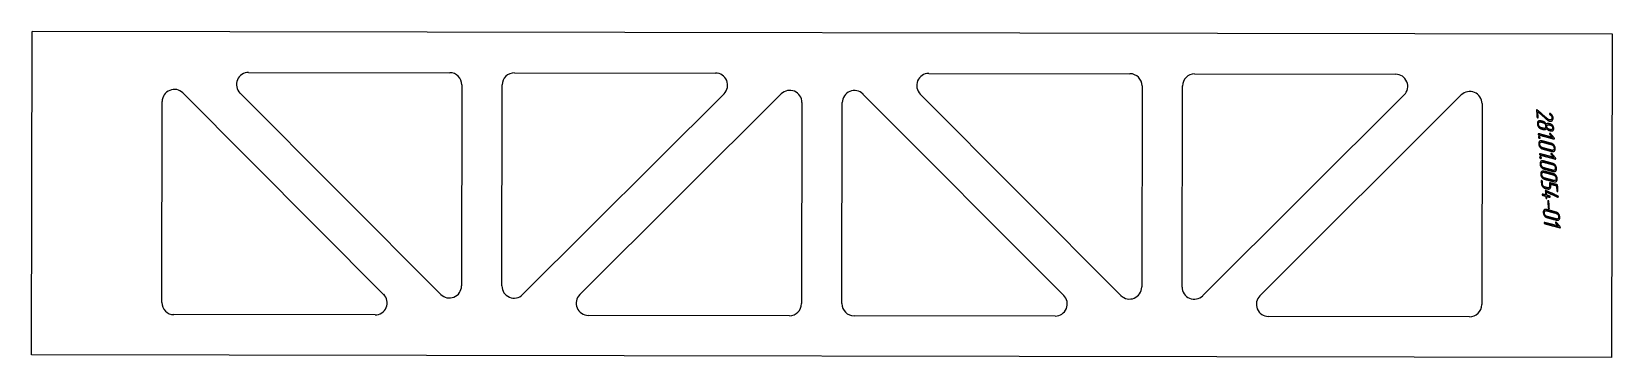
# Model space of a CAD drawing. Header units: millimetres. Extents: x 42 to 1998, y 49 to 453.
import ezdxf

# ---------------------------------------------------------------- set-up
doc = ezdxf.new("R2010")
doc.units = ezdxf.units.MM
doc.linetypes.add('K5LT_BASIC', pattern=[0])
doc.layers.add('Engraving', color=7, linetype='Continuous')

msp = doc.modelspace()

# ---------------------------------------------------------------- linework, layer by layer
at = {"color": 143, "linetype": 'K5LT_BASIC', "lineweight": 25, "true_color": 0x33acca}
for p, q in [((42.3, 52.5), (42.9, 452.5)), ((1997.9, 449.4), (42.9, 452.5)), ((1997.2, 49.4), (1997.9, 449.4)), ((310.8, 402.1), (559.6, 401.7)), ((639.6, 401.6), (888.3, 401.2)), ((1152.2, 400.8), (1401, 400.4)), ((1481, 400.2), (1729.8, 399.8)), ((229.4, 376.6), (477.8, 127.4)), ((548.5, 127.3), (300.1, 376.5)), ((574.5, 386.7), (574.1, 137.9)), ((624.1, 137.8), (624.5, 386.6)), ((898.9, 375.6), (649.7, 127.2)), ((720.4, 127.1), (969.6, 375.4)), ((1070.8, 375.3), (1319.2, 126.1)), ((1389.9, 126), (1141.5, 375.2)), ((1416, 385.3), (1415.6, 136.5)), ((1465.6, 136.5), (1466, 385.3)), ((1740.3, 374.2), (1491.1, 125.8)), ((1561.9, 125.7), (1811, 374.1)), ((203.4, 117.3), (203.8, 366.1)), ((995.2, 364.8), (994.8, 116)), ((1044.8, 115.9), (1045.2, 364.7)), ((1836.6, 363.4), (1836.2, 114.7)), ((467.2, 101.9), (218.4, 102.3)), ((979.8, 101), (731, 101.4)), ((1308.6, 100.5), (1059.8, 100.9)), ((1821.2, 99.7), (1572.4, 100.1)), ((1997.2, 49.4), (42.3, 52.5))]:
    msp.add_line(p, q, dxfattribs=at)
for centre, start, end in [((310.7, 387.1), 89.9079, 224.9079), ((559.5, 386.7), 359.9079, 89.9079), ((639.5, 386.6), 89.9079, 179.9079), ((888.3, 386.2), 314.9079, 89.9079), ((1152.2, 385.8), 89.9079, 224.9079), ((1401, 385.4), 359.9079, 89.9079), ((1481, 385.2), 89.9079, 179.9079), ((1729.7, 384.8), 314.9079, 89.9079), ((218.8, 366), 44.9079, 179.9079), ((980.2, 364.8), 359.9079, 134.9079), ((1060.2, 364.7), 44.9079, 179.9079), ((1821.6, 363.5), 359.9079, 134.9079), ((559.1, 137.9), 224.9079, 359.9079), ((639.1, 137.8), 179.9079, 314.9079), ((467.2, 116.9), 269.9079, 44.9079), ((731, 116.4), 134.9079, 269.9079), ((1308.6, 115.5), 269.9079, 44.9079), ((1400.6, 136.6), 224.9079, 359.9079), ((1480.6, 136.4), 179.9079, 314.9079), ((1572.4, 115.1), 134.9079, 269.9079), ((218.4, 117.3), 179.9079, 269.9079), ((979.8, 116), 269.9079, 359.9079), ((1059.8, 115.9), 179.9079, 269.9079), ((1821.2, 114.7), 269.9079, 359.9079)]:
    msp.add_arc(centre, 15, start, end, dxfattribs=at)
at = {"layer": 'Engraving', "color": 143, "linetype": 'K5LT_BASIC', "lineweight": 25, "true_color": 0x33acca}
for points, knots in [([(1904.6, 346.8), (1904.3, 351), (1904.1, 355.3), (1904, 355.5), (1904.3, 355.7), (1904.5, 355.8), (1904.8, 355.7), (1905, 355.7), (1905.1, 355.6), (1911.4, 350), (1917.7, 344.5), (1918, 344.3), (1918.3, 344.1), (1918.6, 343.9), (1918.8, 343.7), (1919.3, 343.4), (1919.9, 343.3), (1921.4, 342.9), (1922.3, 343.8), (1922.7, 344.2), (1923, 344.8), (1923.2, 345.4), (1923.2, 346.1), (1923.1, 347.1), (1922.5, 348.1), (1921.9, 349.1), (1920.5, 350), (1920.2, 350.1), (1920.1, 350.3), (1920, 350.5), (1920, 350.7), (1919.9, 351), (1920.1, 351.2), (1920.3, 351.4), (1920.6, 351.3), (1920.8, 351.2), (1920.9, 351.2), (1922.7, 350.1), (1923.7, 348.6), (1924.5, 347.3), (1924.6, 345.8), (1924.8, 343.8), (1923.4, 342.5), (1922.1, 341.3), (1920, 341.8), (1919.3, 342), (1918.6, 342.4), (1917.9, 342.8), (1917, 343.6), (1911.3, 348.6), (1905.6, 353.5), (1905.8, 350), (1906.1, 346.4), (1906.1, 346.1), (1905.9, 346), (1905.6, 345.8), (1905.4, 345.9), (1905.1, 345.9), (1904.9, 346.2), (1904.6, 346.4), (1904.6, 346.8)], [0, 0, 0, 3.047826, 3.047826, 3.226196, 3.226196, 3.425035, 3.425035, 3.570989, 3.570989, 9.561221, 9.561221, 9.825724, 9.825724, 10.050668, 10.050668, 10.473601, 10.473601, 11.396415, 11.396415, 11.832946, 11.832946, 12.317549, 12.317549, 13.072233, 13.072233, 14.062635, 14.062635, 14.240973, 14.240973, 14.40613, 14.40613, 14.588981, 14.588981, 14.779051, 14.779051, 14.881829, 14.881829, 16.249197, 16.249197, 17.325971, 17.325971, 18.610175, 18.610175, 19.935785, 19.935785, 20.483021, 20.483021, 21.195978, 21.195978, 26.62229, 26.62229, 29.191003, 29.191003, 29.365522, 29.365522, 29.547183, 29.547183, 29.763638, 29.763638, 30, 30, 30]), ([(1909.8, 332.2), (1908, 332.7), (1906.7, 334.3), (1905.3, 335.9), (1905.2, 337.6), (1905.2, 338.3), (1905.1, 339), (1905, 340.7), (1906.2, 341.6), (1907.4, 342.6), (1909.2, 342.1), (1910.6, 341.7), (1912.1, 341.4), (1913.2, 341.1), (1914.3, 340.2), (1915.3, 339.3), (1916.1, 338), (1916.7, 338.6), (1917.5, 338.8), (1918.3, 339), (1919.4, 338.7), (1920.1, 338.5), (1920.9, 338.3), (1922.5, 337.9), (1924, 336.3), (1924.7, 335.5), (1925.1, 334.6), (1925.2, 334.2), (1925.3, 333.8), (1925.4, 333.6), (1925.4, 333.4), (1925.5, 333.1), (1925.5, 332.9), (1925.6, 331.2), (1924.4, 330.2), (1923.8, 329.7), (1923.1, 329.6), (1922.7, 329.6), (1922.3, 329.6), (1922.1, 329.7), (1921.9, 329.7), (1921.6, 329.7), (1921.4, 329.8), (1920.7, 330), (1919.9, 330.2), (1918.9, 330.5), (1918, 331.1), (1917.2, 331.7), (1916.5, 332.7), (1916, 331.8), (1915, 331.5), (1914, 331.1), (1912.7, 331.4), (1911.3, 331.8), (1909.8, 332.2)], [0, 0, 0, 1.873598, 1.873598, 3.69261, 3.69261, 4.386884, 4.386884, 5.818535, 5.818535, 7.364988, 7.364988, 8.831065, 8.831065, 10.043454, 10.043454, 11.431214, 11.431214, 12.22177, 12.22177, 13.14885, 13.14885, 13.899491, 13.899491, 15.762312, 15.762312, 16.708293, 16.708293, 17.125443, 17.125443, 17.362221, 17.362221, 17.577677, 17.577677, 19.055802, 19.055802, 19.771228, 19.771228, 20.139764, 20.139764, 20.365597, 20.365597, 20.592941, 20.592941, 21.340886, 21.340886, 22.373032, 22.373032, 23.469845, 23.469845, 24.415003, 24.415003, 25.533412, 25.533412, 27, 27, 27]), ([(1909.8, 333.6), (1911.2, 333.2), (1912.7, 332.9), (1913.9, 332.5), (1914.6, 333.1), (1915.4, 333.7), (1915.4, 334.9), (1915.3, 335.6), (1915.3, 336.3), (1915.2, 337.5), (1914.3, 338.6), (1913.4, 339.6), (1912.2, 339.9), (1910.7, 340.3), (1909.3, 340.7), (1908.1, 341), (1907.3, 340.4), (1906.5, 339.8), (1906.6, 338.7), (1906.6, 337.9), (1906.7, 337.2), (1906.7, 336), (1907.6, 335), (1908.5, 334), (1909.8, 333.6)], [0, 0, 0, 1.329406, 1.329406, 2.254108, 2.254108, 3.148824, 3.148824, 3.778355, 3.778355, 4.877538, 4.877538, 6.009386, 6.009386, 7.338792, 7.338792, 8.260968, 8.260968, 9.137189, 9.137189, 9.766721, 9.766721, 10.866842, 10.866842, 12, 12, 12]), ([(1919.8, 331.6), (1920.6, 331.4), (1921.3, 331.2), (1922.5, 330.9), (1923.3, 331.5), (1924.1, 332.1), (1924, 333.3), (1923.9, 334.5), (1923.1, 335.5), (1922.2, 336.6), (1920.9, 336.9), (1920.2, 337.1), (1919.5, 337.3), (1918.3, 337.6), (1917.5, 337), (1916.7, 336.4), (1916.8, 335.2), (1916.8, 334.1), (1917.7, 333), (1918.6, 332), (1919.8, 331.6)], [0, 0, 0, 0.718951, 0.718951, 1.697337, 1.697337, 2.634709, 2.634709, 3.797866, 3.797866, 5.000561, 5.000561, 5.719512, 5.719512, 6.697901, 6.697901, 7.635273, 7.635273, 8.789173, 8.789173, 10, 10, 10]), ([(1906.8, 324.8), (1906.4, 324.8), (1906.2, 325.1), (1906, 325.3), (1906, 325.7), (1906, 325.8), (1906.1, 326.1), (1906.3, 326.3), (1906.7, 326.2), (1915.2, 323.9), (1923.8, 321.6), (1922.1, 323.5), (1920.5, 325.5), (1920.2, 325.7), (1920.2, 326), (1920.2, 326.3), (1920.4, 326.5), (1920.6, 326.6), (1920.9, 326.5), (1921, 326.5), (1921.4, 326.2), (1923.7, 323.5), (1926.1, 320.8), (1926.3, 320.5), (1926.3, 320.2), (1926.3, 320), (1926.1, 319.8), (1925.9, 319.6), (1925.6, 319.7), (1916.2, 322.2), (1906.8, 324.8)], [0, 0, 0, 0.181151, 0.181151, 0.343934, 0.343934, 0.472146, 0.472146, 0.625059, 0.625059, 5.39951, 5.39951, 6.773407, 6.773407, 6.936544, 6.936544, 7.074093, 7.074093, 7.217588, 7.217588, 7.383484, 7.383484, 9.302301, 9.302301, 9.462957, 9.462957, 9.596849, 9.596849, 9.739807, 9.739807, 15, 15, 15]), ([(1908.4, 321.2), (1908.5, 320.9), (1908.1, 320.6), (1907.8, 320.4), (1907.4, 320.5), (1907, 320.6), (1906.7, 320.9), (1906.3, 321.3), (1906.3, 321.8), (1906.2, 322.3), (1906.5, 322.5), (1906.8, 322.7), (1907.3, 322.6), (1907.5, 322.5), (1908, 322.1), (1908.4, 321.8), (1908.4, 321.2)], [0, 0, 0, 0.855828, 0.855828, 1.74556, 1.74556, 2.805969, 2.805969, 3.96496, 3.96496, 4.876932, 4.876932, 5.801755, 5.801755, 6.76801, 6.76801, 8, 8, 8]), ([(1911.5, 307.4), (1909.7, 307.9), (1908.3, 309.4), (1907, 311), (1906.9, 312.8), (1906.8, 313.5), (1906.8, 314.2), (1906.7, 315.9), (1907.8, 316.8), (1909, 317.8), (1910.8, 317.3), (1916.6, 315.8), (1922.4, 314.2), (1924.2, 313.7), (1925.6, 312.2), (1926.9, 310.6), (1927.1, 308.8), (1927.1, 308.1), (1927.2, 307.4), (1927.3, 305.6), (1926.1, 304.7), (1924.9, 303.8), (1923.1, 304.3), (1917.3, 305.8), (1911.5, 307.4)], [0, 0, 0, 0.846521, 0.846521, 1.674424, 1.674424, 1.989042, 1.989042, 2.637777, 2.637777, 3.338641, 3.338641, 5.996422, 5.996422, 6.83575, 6.83575, 7.667338, 7.667338, 7.981955, 7.981955, 8.645972, 8.645972, 9.342219, 9.342219, 12, 12, 12]), ([(1911.4, 308.8), (1917.2, 307.2), (1923, 305.7), (1924.2, 305.4), (1925, 306), (1925.8, 306.6), (1925.7, 307.8), (1925.7, 308.5), (1925.6, 309.2), (1925.5, 310.4), (1924.6, 311.4), (1923.7, 312.5), (1922.5, 312.8), (1916.7, 314.3), (1910.9, 315.9), (1909.8, 316.2), (1908.9, 315.6), (1908.1, 315), (1908.2, 313.8), (1908.3, 313.1), (1908.3, 312.4), (1908.4, 311.3), (1909.3, 310.2), (1910.1, 309.1), (1911.4, 308.8)], [0, 0, 0, 3.194824, 3.194824, 3.749556, 3.749556, 4.284872, 4.284872, 4.662943, 4.662943, 5.32312, 5.32312, 6.003067, 6.003067, 9.197891, 9.197891, 9.751896, 9.751896, 10.278148, 10.278148, 10.656218, 10.656218, 11.310094, 11.310094, 12, 12, 12]), ([(1908.4, 299.9), (1908.1, 300), (1907.9, 300.3), (1907.7, 300.5), (1907.6, 300.8), (1907.6, 301), (1907.8, 301.3), (1907.9, 301.5), (1908.3, 301.4), (1916.9, 299.1), (1925.4, 296.8), (1923.8, 298.7), (1922.1, 300.6), (1921.9, 300.9), (1921.9, 301.2), (1921.8, 301.5), (1922, 301.6), (1922.3, 301.8), (1922.6, 301.7), (1922.7, 301.7), (1923.1, 301.4), (1925.4, 298.7), (1927.7, 296), (1927.9, 295.7), (1927.9, 295.4), (1927.9, 295.1), (1927.8, 295), (1927.6, 294.8), (1927.3, 294.9), (1917.8, 297.4), (1908.4, 299.9)], [0, 0, 0, 0.181151, 0.181151, 0.343934, 0.343934, 0.472146, 0.472146, 0.625059, 0.625059, 5.39951, 5.39951, 6.773407, 6.773407, 6.936544, 6.936544, 7.074093, 7.074093, 7.217588, 7.217588, 7.383484, 7.383484, 9.302301, 9.302301, 9.462957, 9.462957, 9.596849, 9.596849, 9.739807, 9.739807, 15, 15, 15]), ([(1910.1, 296.4), (1910.1, 296), (1909.8, 295.8), (1909.4, 295.5), (1909.1, 295.6), (1908.7, 295.8), (1908.3, 296.1), (1907.9, 296.5), (1907.9, 297), (1907.9, 297.5), (1908.2, 297.7), (1908.5, 297.9), (1908.9, 297.8), (1909.2, 297.7), (1909.6, 297.3), (1910, 296.9), (1910.1, 296.4)], [0, 0, 0, 0.855828, 0.855828, 1.74556, 1.74556, 2.805969, 2.805969, 3.96496, 3.96496, 4.876932, 4.876932, 5.801755, 5.801755, 6.76801, 6.76801, 8, 8, 8]), ([(1913.1, 282.6), (1911.3, 283), (1910, 284.6), (1908.6, 286.2), (1908.5, 288), (1908.4, 288.7), (1908.4, 289.4), (1908.3, 291), (1909.5, 292), (1910.6, 293), (1912.5, 292.5), (1918.3, 290.9), (1924.1, 289.4), (1925.8, 288.9), (1927.2, 287.3), (1928.6, 285.8), (1928.7, 284), (1928.7, 283.3), (1928.8, 282.6), (1928.9, 280.8), (1927.7, 279.9), (1926.5, 279), (1924.7, 279.5), (1918.9, 281), (1913.1, 282.6)], [0, 0, 0, 0.846521, 0.846521, 1.674424, 1.674424, 1.989042, 1.989042, 2.637777, 2.637777, 3.338641, 3.338641, 5.996422, 5.996422, 6.83575, 6.83575, 7.667338, 7.667338, 7.981955, 7.981955, 8.645972, 8.645972, 9.342219, 9.342219, 12, 12, 12]), ([(1914, 269.9), (1912.2, 270.4), (1910.8, 272), (1909.4, 273.5), (1909.3, 275.3), (1909.3, 276), (1909.2, 276.7), (1909.1, 278.4), (1910.3, 279.3), (1911.5, 280.3), (1913.3, 279.8), (1919.1, 278.3), (1924.9, 276.7), (1926.6, 276.3), (1928, 274.7), (1929.4, 273.1), (1929.5, 271.3), (1929.6, 270.6), (1929.6, 269.9), (1929.7, 268.1), (1928.6, 267.2), (1927.4, 266.3), (1925.6, 266.8), (1919.8, 268.3), (1914, 269.9)], [0, 0, 0, 0.846521, 0.846521, 1.674424, 1.674424, 1.989042, 1.989042, 2.637777, 2.637777, 3.338641, 3.338641, 5.996422, 5.996422, 6.83575, 6.83575, 7.667338, 7.667338, 7.981955, 7.981955, 8.645972, 8.645972, 9.342219, 9.342219, 12, 12, 12]), ([(1913, 284), (1918.8, 282.4), (1924.6, 280.9), (1925.8, 280.6), (1926.6, 281.2), (1927.4, 281.8), (1927.3, 282.9), (1927.3, 283.7), (1927.2, 284.4), (1927.2, 285.5), (1926.3, 286.6), (1925.4, 287.7), (1924.2, 288), (1918.4, 289.5), (1912.6, 291.1), (1911.4, 291.4), (1910.6, 290.8), (1909.8, 290.1), (1909.9, 289), (1909.9, 288.3), (1909.9, 287.6), (1910, 286.5), (1910.9, 285.4), (1911.8, 284.3), (1913, 284)], [0, 0, 0, 3.194824, 3.194824, 3.749556, 3.749556, 4.284872, 4.284872, 4.662943, 4.662943, 5.32312, 5.32312, 6.003067, 6.003067, 9.197891, 9.197891, 9.751896, 9.751896, 10.278148, 10.278148, 10.656218, 10.656218, 11.310094, 11.310094, 12, 12, 12]), ([(1913.9, 271.3), (1919.7, 269.8), (1925.5, 268.2), (1926.7, 267.9), (1927.5, 268.5), (1928.3, 269.1), (1928.2, 270.3), (1928.1, 271), (1928.1, 271.7), (1928, 272.9), (1927.1, 273.9), (1926.2, 275), (1925, 275.3), (1919.2, 276.9), (1913.4, 278.4), (1912.2, 278.7), (1911.4, 278.1), (1910.6, 277.5), (1910.7, 276.3), (1910.7, 275.6), (1910.8, 274.9), (1910.9, 273.8), (1911.7, 272.7), (1912.6, 271.6), (1913.9, 271.3)], [0, 0, 0, 3.194824, 3.194824, 3.749556, 3.749556, 4.284872, 4.284872, 4.662943, 4.662943, 5.32312, 5.32312, 6.003067, 6.003067, 9.197891, 9.197891, 9.751896, 9.751896, 10.278148, 10.278148, 10.656218, 10.656218, 11.310094, 11.310094, 12, 12, 12]), ([(1914.7, 258.6), (1912.9, 259.1), (1911.6, 260.7), (1910.2, 262.3), (1910.1, 264.1), (1910, 265.8), (1909.8, 267.6), (1909.8, 267.9), (1910, 268.1), (1910.2, 268.2), (1910.5, 268.1), (1910.7, 268.1), (1911, 267.8), (1911.3, 267.6), (1911.3, 267.2), (1911.4, 265.4), (1911.5, 263.7), (1911.6, 262.5), (1912.5, 261.4), (1913.4, 260.4), (1914.6, 260.1), (1916.1, 259.7), (1917.5, 259.3), (1918.7, 259), (1919.5, 259.6), (1920.3, 260.2), (1920.2, 261.3), (1920.1, 263.1), (1920, 264.9), (1919.9, 265.6), (1920.7, 265.4), (1925, 264.2), (1929.4, 263.1), (1930.1, 262.9), (1930.1, 262.2), (1930.4, 258.6), (1930.6, 255.1), (1930.6, 254.8), (1930.4, 254.7), (1930.2, 254.5), (1929.9, 254.6), (1929.7, 254.6), (1929.4, 254.9), (1929.2, 255.1), (1929.2, 255.5), (1928.9, 258.7), (1928.7, 261.9), (1925.1, 262.8), (1921.5, 263.8), (1921.6, 262.4), (1921.7, 260.9), (1921.8, 259.2), (1920.6, 258.3), (1919.4, 257.4), (1917.6, 257.9), (1916.2, 258.3), (1914.7, 258.6)], [0, 0, 0, 1.351228, 1.351228, 2.662779, 2.662779, 3.922788, 3.922788, 4.107001, 4.107001, 4.292735, 4.292735, 4.485615, 4.485615, 4.734631, 4.734631, 5.994173, 5.994173, 6.866386, 6.866386, 7.769938, 7.769938, 8.830137, 8.830137, 9.565925, 9.565925, 10.270982, 10.270982, 11.530524, 11.530524, 11.910709, 11.910709, 15.09852, 15.09852, 15.55144, 15.55144, 18.061409, 18.061409, 18.233297, 18.233297, 18.412253, 18.412253, 18.625478, 18.625478, 18.858232, 18.858232, 21.116357, 21.116357, 23.772239, 23.772239, 24.780872, 24.780872, 25.83696, 25.83696, 26.939275, 26.939275, 28, 28, 28]), ([(1916.8, 248.6), (1916.9, 247.5), (1916.9, 246.4), (1917, 246.2), (1916.7, 246), (1916.5, 245.9), (1916.3, 245.9), (1916, 246), (1915.8, 246.3), (1915.5, 246.5), (1915.5, 246.8), (1915.4, 247.9), (1915.3, 249), (1913.5, 249.5), (1911.7, 250), (1911.4, 250), (1911.2, 250.3), (1911, 250.5), (1910.9, 250.9), (1910.9, 251), (1911.1, 251.3), (1911.2, 251.5), (1911.6, 251.4), (1913.4, 250.9), (1915.3, 250.4), (1915.1, 252.9), (1914.9, 255.4), (1914.9, 255.7), (1915.1, 255.8), (1915.3, 256), (1915.6, 255.9), (1915.7, 255.9), (1915.8, 255.8), (1923.1, 252.5), (1930.4, 249.1), (1930.7, 249), (1930.9, 248.7), (1931, 248.5), (1931.1, 248.3), (1931.1, 248), (1930.9, 247.8), (1930.7, 247.6), (1930.4, 247.7), (1930.3, 247.8), (1930.2, 247.8), (1923.3, 250.9), (1916.4, 254.1), (1916.6, 252.1), (1916.7, 250), (1918.5, 249.5), (1920.3, 249), (1920.6, 249), (1920.8, 248.7), (1921.1, 248.4), (1921.1, 248.1), (1921.1, 247.9), (1921, 247.7), (1920.8, 247.5), (1920.4, 247.6), (1918.6, 248.1), (1916.8, 248.6)], [0, 0, 0, 0.919271, 0.919271, 1.127707, 1.127707, 1.344577, 1.344577, 1.602992, 1.602992, 1.885279, 1.885279, 2.80455, 2.80455, 4.412203, 4.412203, 4.700056, 4.700056, 4.958613, 4.958613, 5.162261, 5.162261, 5.405251, 5.405251, 7.012904, 7.012904, 9.140618, 9.140618, 9.358167, 9.358167, 9.5736, 9.5736, 9.652851, 9.652851, 16.566261, 16.566261, 16.816195, 16.816195, 17.03414, 17.03414, 17.246724, 17.246724, 17.473684, 17.473684, 17.546543, 17.546543, 24.044603, 24.044603, 25.801161, 25.801161, 27.41337, 27.41337, 27.672909, 27.672909, 27.947247, 27.947247, 28.150404, 28.150404, 28.387791, 28.387791, 30, 30, 30]), ([(1918.5, 234.3), (1918.2, 238.6), (1917.9, 242.8), (1917.9, 243.1), (1918.1, 243.3), (1918.3, 243.4), (1918.6, 243.3), (1918.7, 243.3), (1919, 243), (1919.3, 242.8), (1919.3, 242.4), (1919.6, 238.2), (1919.9, 233.9), (1919.9, 233.7), (1919.7, 233.5), (1919.5, 233.3), (1919.2, 233.4), (1919, 233.5), (1918.7, 233.7), (1918.5, 234), (1918.5, 234.3)], [0, 0, 0, 3.94619, 3.94619, 4.18756, 4.18756, 4.430856, 4.430856, 4.683549, 4.683549, 5.009861, 5.009861, 8.956051, 8.956051, 9.181245, 9.181245, 9.415662, 9.415662, 9.694987, 9.694987, 10, 10, 10]), ([(1917.1, 222.4), (1915.3, 222.8), (1914, 224.4), (1912.6, 226), (1912.5, 227.8), (1912.4, 228.5), (1912.4, 229.2), (1912.3, 230.8), (1913.4, 231.8), (1914.6, 232.8), (1916.4, 232.3), (1922.2, 230.8), (1928, 229.2), (1929.8, 228.7), (1931.2, 227.2), (1932.6, 225.6), (1932.7, 223.8), (1932.7, 223.1), (1932.8, 222.4), (1932.9, 220.6), (1931.7, 219.7), (1930.5, 218.8), (1928.7, 219.3), (1922.9, 220.8), (1917.1, 222.4)], [0, 0, 0, 0.846521, 0.846521, 1.674424, 1.674424, 1.989042, 1.989042, 2.637777, 2.637777, 3.338641, 3.338641, 5.996422, 5.996422, 6.83575, 6.83575, 7.667338, 7.667338, 7.981955, 7.981955, 8.645972, 8.645972, 9.342219, 9.342219, 12, 12, 12]), ([(1914, 214.9), (1913.7, 215), (1913.5, 215.3), (1913.3, 215.5), (1913.3, 215.8), (1913.3, 216), (1913.4, 216.3), (1913.6, 216.4), (1913.9, 216.3), (1922.5, 214.1), (1931, 211.8), (1929.4, 213.7), (1927.7, 215.6), (1927.5, 215.9), (1927.5, 216.2), (1927.5, 216.5), (1927.7, 216.6), (1927.9, 216.8), (1928.2, 216.7), (1928.3, 216.7), (1928.7, 216.4), (1931, 213.7), (1933.3, 211), (1933.5, 210.7), (1933.5, 210.4), (1933.6, 210.1), (1933.4, 210), (1933.2, 209.8), (1932.9, 209.9), (1923.5, 212.4), (1914, 214.9)], [0, 0, 0, 0.181151, 0.181151, 0.343934, 0.343934, 0.472146, 0.472146, 0.625059, 0.625059, 5.39951, 5.39951, 6.773407, 6.773407, 6.936544, 6.936544, 7.074093, 7.074093, 7.217588, 7.217588, 7.383484, 7.383484, 9.302301, 9.302301, 9.462957, 9.462957, 9.596849, 9.596849, 9.739807, 9.739807, 15, 15, 15]), ([(1917, 223.8), (1922.8, 222.2), (1928.6, 220.7), (1929.8, 220.4), (1930.6, 221), (1931.4, 221.6), (1931.3, 222.8), (1931.3, 223.5), (1931.2, 224.2), (1931.1, 225.3), (1930.2, 226.4), (1929.3, 227.5), (1928.1, 227.8), (1922.3, 229.3), (1916.5, 230.9), (1915.4, 231.2), (1914.6, 230.6), (1913.8, 229.9), (1913.8, 228.8), (1913.9, 228.1), (1913.9, 227.4), (1914, 226.3), (1914.9, 225.2), (1915.8, 224.1), (1917, 223.8)], [0, 0, 0, 3.194824, 3.194824, 3.749556, 3.749556, 4.284872, 4.284872, 4.662943, 4.662943, 5.32312, 5.32312, 6.003067, 6.003067, 9.197891, 9.197891, 9.751896, 9.751896, 10.278148, 10.278148, 10.656218, 10.656218, 11.310094, 11.310094, 12, 12, 12])]:
    msp.add_open_spline(points, degree=2, knots=knots, dxfattribs=at)

doc.saveas('drawing.dxf')
